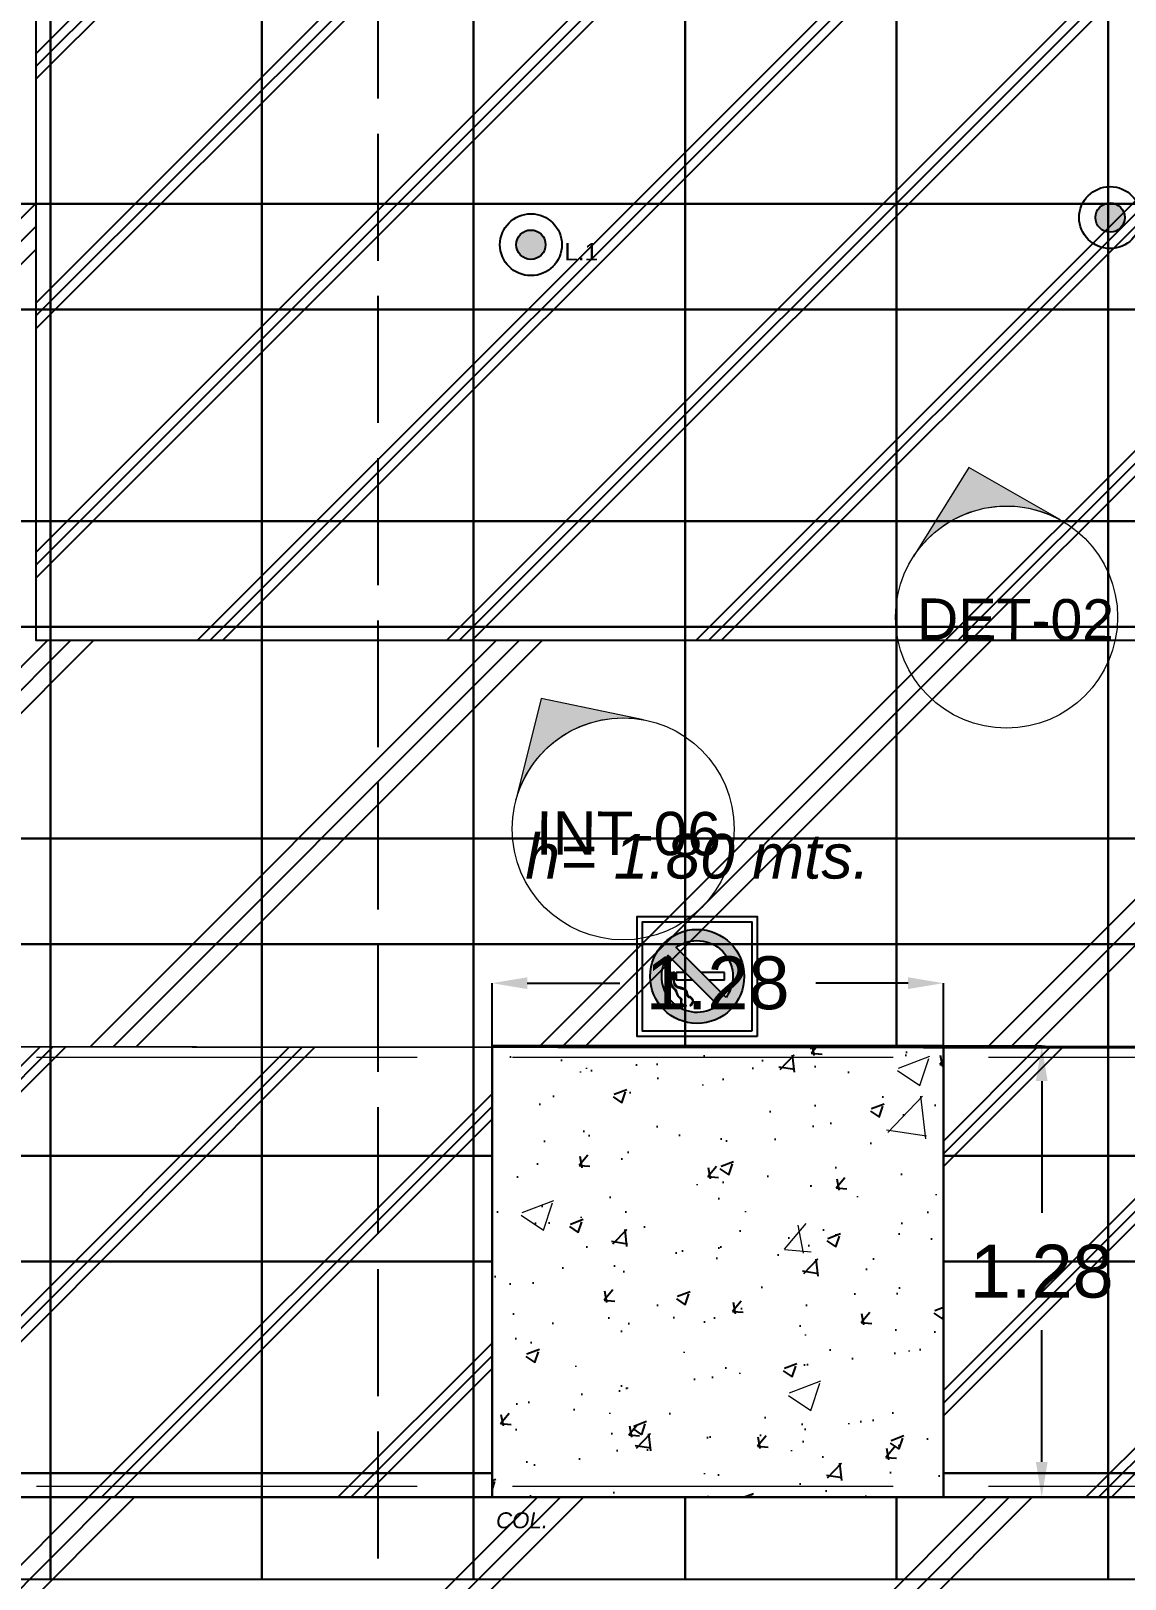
# Model space of a CAD drawing. Header units: millimetres. Extents: x 10930 to 21977, y 3767 to 7635.
# Drawn here: x 10973.392 to 10976.495, y 3801.139 to 3805.529 of the extents above; entities that cross this region are included whole.
import ezdxf

# ---------------------------------------------------------------- set-up
doc = ezdxf.new("R2010")
doc.units = ezdxf.units.MM
doc.linetypes.add('ACAD_ISO02W100', pattern=[15, 12, -3])
for name, color, linetype in [('CORTE', 224, 'Continuous'), ('IMAGENES', 191, 'Continuous'), ('MEDIDAS.', 75, 'Continuous'), ('MUROS ACABADO.', 201, 'Continuous'), ('PISO PATIO PUBLICO', 142, 'Continuous'), ('SEÑALIZACION', 31, 'Continuous')]:
    doc.layers.add(name, color=color, linetype=linetype)
for name, color, linetype, lineweight in [('COTAS', 161, 'ACAD_ISO02W100', 20), ('INFORMACION DE AREAS', 252, 'Continuous', 18), ('LAM-Imagenes EXT', 251, 'Continuous', 18), ('LUMINARIAS', 3, 'Continuous', 18), ('PLAFON', 151, 'Continuous', 25)]:
    doc.layers.add(name, color=color, linetype=linetype, lineweight=lineweight)
doc.styles.get("Standard").update_dxf_attribs({"font": 'arial.ttf'})
doc.dimstyles.get("Standard").update_dxf_attribs({"dimtxt": 0.15, "dimasz": 0.18, "dimexe": 0.18, "dimexo": 0.0625, "dimgap": 0.09, "dimtad": 0, "dimtih": 1, "dimtoh": 1, "dimzin": 0, "dimdsep": 46, "dimtxsty": 'Standard', "dimblk2": 'ARCHTICK', "dimcen": 0.09, "dimadec": 0, "dimazin": 0, "dimtfac": 1, "dimtofl": 0, "dimtmove": 0, "dimatfit": 3, "dimfxl": 1, "dimtolj": 1, "dimtzin": 0, "dimarcsym": 0})
pattern_1 = [(49.99999999999999, (0, 0), (0.364369337992008, -0.03187817107780617), [0.0381, -0.4191]), (355, (0, 0), (-0.07048684284993868, 0.3821136904780703), [0.03048, -0.33528116834]), (100.4514447, (0.030364014, -0.002656507), (0.2938824941807066, 0.3502355038243902), [0.0323800176, -0.3561804892]), (46.18420000000002, (0, 0.1016), (0.5421580817842598, -0.0840846558654543), [0.05714999999999999, -0.6286499999999999]), (96.63555760999996, (0.0451798, 0.09459300000000001), (0.474808268103006, 0.4948522491954431), [0.04857004628, -0.53427121632]), (351.1841511700001, (0, 0.1016), (0.4748082681299541, 0.4948522491710653), [0.04571993414, -0.50291946384]), (21, (0.0508, 0.0762), (0.303228782538265, -0.2045303963741752), [0.0381, -0.4191]), (326.0000000000001, (0.0508, 0.0762), (0.1236040566952941, 0.3683759322446385), [0.03048, -0.33528]), (71.45144499999999, (0.0760690652, 0.0591558002), (0.4268328385574323, 0.1638455377718105), [0.03238001760000001, -0.3561798752]), (37.50000000000001, (0, 0), (0.006177206501183633, 0.1691100777463062), [0, -0.331216, 0, -0.34036, 0, -0.33655]), (7.499999999999999, (0, 0), (0.1336393250206115, 0.200361149636239), [0, -0.194056, 0, -0.323596, 0, -0.12827]), (327.5, (-0.113284, 0), (0.2711811903337428, -0.01145748798534689), [0, -0.127, 0, -0.39624, 0, -0.52578]), (317.5, (-0.164084, 0), (0.2962583627720361, 0.05085298206666606), [0, -0.1651, 0, -0.263144, 0, -0.37338])]
pattern_2 = [(45, (0, 0), (-0.3535533905932737, 0.3535533905932738), []), (45, (0.03625, 0), (-0.3535533905932737, 0.3535533905932738), []), (45, (0.0725, 0), (-0.3535533905932737, 0.3535533905932738), [])]
pattern_3 = [(45, (0, 0), (-0.6363961030678927, 0.6363961030678927), []), (45, (0.06525, 0), (-0.6363961030678927, 0.6363961030678927), []), (45, (0.1305, 0), (-0.6363961030678927, 0.6363961030678927), [])]

# ---------------------------------------------------------------- blocks, each defined once
blk = doc.blocks.new('*D119')
at = {"layer": 'Defpoints', "color": 0, "transparency": 16777216}
for p in [(10975.97927730872, 3802.82875322732), (10974.69927730872, 3802.651022545259), (10975.97927730872, 3802.651022545259)]:
    blk.add_point(p, dxfattribs=at)
at = {"layer": 'MEDIDAS.', "color": 0, "lineweight": -2, "transparency": 16777216}
for p, q in [((10974.69927730872, 3802.651022545259), (10974.69927730872, 3802.82875322732)), ((10974.79927730872, 3802.82875322732), (10975.06136803178, 3802.82875322732)), ((10975.87927730872, 3802.82875322732), (10975.61718658567, 3802.82875322732)), ((10975.97927730872, 3802.651022545259), (10975.97927730872, 3802.82875322732))]:
    blk.add_line(p, q, dxfattribs=at)
at = {"layer": 'MEDIDAS.', "color": 0, "transparency": 16777216}
for points in [[(10974.79927730872, 3802.845419893987), (10974.79927730872, 3802.812086560653), (10974.69927730872, 3802.82875322732)], [(10975.87927730872, 3802.845419893987), (10975.87927730872, 3802.812086560653), (10975.97927730872, 3802.82875322732)]]:
    blk.add_solid(points, dxfattribs=at)
at = {"layer": 'MEDIDAS.', "color": 0, "transparency": 16777216, "insert": (10975.33927730873, 3802.82875322732), "char_height": 0.15, "attachment_point": 5}
blk.add_mtext('\\A1;1.28', dxfattribs=at)
blk = doc.blocks.new('_ArchTick')
at = {"color": 0, "linetype": 'ByBlock', "const_width": 0.15}
blk.add_lwpolyline([(-0.5, -0.5), (0.5, 0.5)], dxfattribs=at)
blk = doc.blocks.new('*D120')
at = {"layer": 'Defpoints', "color": 0, "transparency": 16777216}
for p in [(10975.97927730872, 3802.651022545259), (10975.97927730872, 3801.371022545259), (10976.25835709063, 3801.371022545259)]:
    blk.add_point(p, dxfattribs=at)
at = {"layer": 'MEDIDAS.', "color": 0, "lineweight": -2, "transparency": 16777216}
for p, q in [((10975.97927730872, 3802.651022545259), (10976.25835709063, 3802.651022545259)), ((10976.25835709063, 3802.551022545259), (10976.25835709063, 3802.177608493417)), ((10976.25835709063, 3801.471022545259), (10976.25835709063, 3801.8444365971)), ((10975.97927730872, 3801.371022545259), (10976.25835709063, 3801.371022545259))]:
    blk.add_line(p, q, dxfattribs=at)
at = {"layer": 'MEDIDAS.', "color": 0, "transparency": 16777216}
for points in [[(10976.24169042397, 3802.551022545259), (10976.2750237573, 3802.551022545259), (10976.25835709063, 3802.651022545259)], [(10976.24169042397, 3801.471022545259), (10976.2750237573, 3801.471022545259), (10976.25835709063, 3801.371022545259)]]:
    blk.add_solid(points, dxfattribs=at)
at = {"layer": 'MEDIDAS.', "color": 0, "transparency": 16777216, "insert": (10976.25835709063, 3802.01102254526), "char_height": 0.15, "attachment_point": 5}
blk.add_mtext('\\A1;1.28', dxfattribs=at)
blk = doc.blocks.new('ll-1')
at = {"layer": 'LUMINARIAS', "lineweight": -3}
h = blk.add_hatch(color=256, dxfattribs=at)
h.dxf.hatch_style = 1
edge = h.paths.add_edge_path()
edge.add_arc((10972.74965545014, 3796.442394256191), 0.05919537952777127, 0, 360)
for radius in [0.1247892964683106, 0.05919537952777127]:
    blk.add_circle((10972.74965545014, 3796.442394256192), radius, dxfattribs=at)
at = {"layer": 'LUMINARIAS', "color": 10}
blk.add_text('L.1', height=0.06990148135530155, dxfattribs=at).set_placement((10972.88472330758, 3796.378761949044))
blk = doc.blocks.new('15')
at = {"layer": 'SEÑALIZACION', "lineweight": 0}
h = blk.add_hatch(color=20, dxfattribs=at)
h.paths.add_polyline_path([(10998.13833021206, 3819.877141489539, 1), (10998.40499687873, 3819.877141489539, 1)])
h.paths.add_polyline_path([(10998.35373191609, 3819.817700535843), (10998.2122225917, 3819.959209860232, -0.8528028654224381)], flags=16)
h.paths.add_polyline_path([(10998.29057357656, 3819.960232843274), (10998.2915138009, 3819.95845378789, 0.7200711663505583), (10998.29526990054, 3819.935689671082, -0.3707155538108809), (10998.30045530774, 3819.929553901939, 0.4125498513136542), (10998.31843406516, 3819.91094968194, -0.3960810701480564), (10998.33843150875, 3819.891397762236), (10998.3364172714, 3819.891397762236, 0.3793946687372303), (10998.31937562341, 3819.908892099457, -0.01267005514601982), (10998.3162841112, 3819.90919793927, -0.380752870378958), (10998.29844315063, 3819.929570742718, 0.37071555380271), (10998.29495104644, 3819.93370286663, -0.720071166351757)], flags=0)
h.paths.add_polyline_path([(10998.30286579788, 3819.960897714949, -0.5782141303084067), (10998.31763302761, 3819.945849289028, 0.3471221642610137), (10998.32057624634, 3819.938803447947, -0.2288410418148044), (10998.3297699375, 3819.925760005823, 0.1802504960228341), (10998.33686469222, 3819.913389166479, -0.2143351262783657), (10998.34768285491, 3819.891397762236), (10998.3456200144, 3819.891397762236, 0.2132016131063335), (10998.33558786591, 3819.911769901889, -0.1808591848323313), (10998.3277361195, 3819.925423353418, 0.2288410418135143), (10998.31957547852, 3819.937001167649, -0.3471221642735578), (10998.31564761638, 3819.946404169899, 0.5782141303013175), (10998.30338313393, 3819.958902191475)], flags=0)
h.paths.add_polyline_path([(10998.33110449909, 3819.795073118845, -0.8528028654224422), (10998.1895951747, 3819.936582443234)], flags=16)
h.paths.add_polyline_path([(10998.33577926869, 3819.887941489539), (10998.34057926869, 3819.887941489539), (10998.34057926869, 3819.866341489539), (10998.33577926869, 3819.866341489539)], flags=0)
h.paths.add_polyline_path([(10998.34537926869, 3819.887941489539), (10998.35017926869, 3819.887941489539), (10998.35017926869, 3819.866341489539), (10998.34537926869, 3819.866341489539)], flags=0)
at = {"layer": 'SEÑALIZACION', "color": 20}
for p, q in [((10998.1938908244, 3819.887941489539), (10998.2382361284, 3819.887941489539)), ((10998.1938908244, 3819.887941489539), (10998.1938908244, 3819.866341489539)), ((10998.1938908244, 3819.866341489539), (10998.2598361284, 3819.866341489539)), ((10998.2834909624, 3819.887941489539), (10998.33097926869, 3819.887941489539)), ((10998.3050909624, 3819.866341489539), (10998.33097926869, 3819.866341489539)), ((10998.33097926869, 3819.866341489539), (10998.33097926869, 3819.887941489539))]:
    blk.add_line(p, q, dxfattribs=at)
for points in [[(10998.1016635454, 3820.047141489538), (10998.4416635454, 3820.047141489538), (10998.4416635454, 3819.707141489539), (10998.1016635454, 3819.707141489539)], [(10998.1166635454, 3820.032141489538), (10998.4266635454, 3820.032141489538), (10998.4266635454, 3819.722141489538), (10998.1166635454, 3819.722141489538)], [(10998.34057926869, 3819.887941489539), (10998.33577926869, 3819.887941489539), (10998.33577926869, 3819.866341489539), (10998.34057926869, 3819.866341489539)], [(10998.35017926869, 3819.887941489539), (10998.34537926869, 3819.887941489539), (10998.34537926869, 3819.866341489539), (10998.35017926869, 3819.866341489539)]]:
    blk.add_lwpolyline(points, close=True, dxfattribs=at)
for points in [[(10998.2122225917, 3819.959209860232), (10998.35373191609, 3819.817700535843, 0.8528028654224393)], [(10998.1895951747, 3819.936582443234), (10998.33110449909, 3819.795073118845, -0.8528028654224425)], [(10998.3364172714, 3819.891397762236), (10998.33843150875, 3819.891397762236, 0.3807220582364155), (10998.31952292596, 3819.910898928255, -0.01267005517111545), (10998.31653288219, 3819.911194729909, -0.380752870323492), (10998.30045530774, 3819.929553901939, 0.3707155538017031), (10998.29526990054, 3819.935689671082, -0.7200711663507976), (10998.2915138009, 3819.95845378789), (10998.29057357656, 3819.960232843274, 0.7200711663507463), (10998.29495104644, 3819.93370286663, -0.370715553801803), (10998.29844315063, 3819.929570742718, 0.380752870323441), (10998.31628411119, 3819.90919793927, 0.01267005517114193), (10998.31937562341, 3819.908892099457, -0.3793946687036724)], [(10998.34768285491, 3819.891397762236, 0.2138964156935624), (10998.33690331502, 3819.913357147496, -0.1808846780672352), (10998.3297699375, 3819.925760005823, 0.2288410418110693), (10998.32057624634, 3819.938803447947, -0.3471221642619251), (10998.31763302761, 3819.945849289028, 0.5782141303085526), (10998.30286579788, 3819.960897714949), (10998.30338313393, 3819.958902191475, -0.5782141303085707), (10998.31564761638, 3819.946404169899, 0.3471221642619031), (10998.31957547852, 3819.937001167649, -0.2288410418110744), (10998.3277361195, 3819.925423353418, 0.1808591848356026), (10998.33558786591, 3819.911769901889, -0.213201613106227), (10998.3456200144, 3819.891397762236)]]:
    blk.add_lwpolyline(points, format="xyb", close=True, dxfattribs=at)
blk.add_circle((10998.2716635454, 3819.877141489539), 0.1333333333333333, dxfattribs=at)
blk = doc.blocks.new('piso 60x60 en patio publico')
at = {"layer": 'PISO PATIO PUBLICO', "color": 254}
for points in [[(10972.84669844339, 3805.039019220637), (10973.44669844339, 3805.039019220637), (10973.44669844339, 3805.639019220637), (10972.84669844339, 3805.639019220637)], [(10973.44669844339, 3805.039019220638), (10974.04669844339, 3805.039019220638), (10974.04669844339, 3805.639019220638), (10973.44669844339, 3805.639019220638)], [(10974.04669844339, 3805.039019220638), (10974.64669844339, 3805.039019220638), (10974.64669844339, 3805.639019220638), (10974.04669844339, 3805.639019220638)], [(10974.64669844339, 3805.039019220638), (10975.24669844339, 3805.039019220638), (10975.24669844339, 3805.639019220638), (10974.64669844339, 3805.639019220638)], [(10975.24669844339, 3805.039019220637), (10975.84669844339, 3805.039019220637), (10975.84669844339, 3805.639019220637), (10975.24669844339, 3805.639019220637)], [(10975.84669844339, 3805.039019220638), (10976.44669844339, 3805.039019220638), (10976.44669844339, 3805.639019220638), (10975.84669844339, 3805.639019220638)], [(10976.44669844339, 3805.039019220638), (10977.04669844339, 3805.039019220638), (10977.04669844339, 3805.639019220638), (10976.44669844339, 3805.639019220638)], [(10972.84669844339, 3804.739019220637), (10973.44669844339, 3804.739019220637), (10973.44669844339, 3805.039019220637), (10972.84669844339, 3805.039019220637)], [(10973.44669844339, 3804.739019220636), (10974.04669844339, 3804.739019220636), (10974.04669844339, 3805.039019220636), (10973.44669844339, 3805.039019220636)], [(10974.04669844339, 3804.739019220636), (10974.64669844339, 3804.739019220636), (10974.64669844339, 3805.039019220636), (10974.04669844339, 3805.039019220636)], [(10974.64669844339, 3804.739019220637), (10975.24669844339, 3804.739019220637), (10975.24669844339, 3805.039019220637), (10974.64669844339, 3805.039019220637)], [(10975.24669844339, 3804.739019220638), (10975.84669844339, 3804.739019220638), (10975.84669844339, 3805.039019220638), (10975.24669844339, 3805.039019220638)], [(10975.84669844339, 3804.739019220637), (10976.44669844339, 3804.739019220637), (10976.44669844339, 3805.039019220637), (10975.84669844339, 3805.039019220637)], [(10976.44669844339, 3804.739019220637), (10977.04669844339, 3804.739019220637), (10977.04669844339, 3805.039019220637), (10976.44669844339, 3805.039019220637)], [(10972.84669844339, 3804.139019220636), (10973.44669844339, 3804.139019220636), (10973.44669844339, 3804.739019220636), (10972.84669844339, 3804.739019220636)], [(10973.44669844339, 3804.139019220637), (10974.04669844339, 3804.139019220637), (10974.04669844339, 3804.739019220637), (10973.44669844339, 3804.739019220637)], [(10974.04669844339, 3804.139019220637), (10974.64669844339, 3804.139019220637), (10974.64669844339, 3804.739019220637), (10974.04669844339, 3804.739019220637)], [(10974.64669844339, 3804.139019220637), (10975.24669844339, 3804.139019220637), (10975.24669844339, 3804.739019220637), (10974.64669844339, 3804.739019220637)], [(10975.24669844339, 3804.139019220636), (10975.84669844339, 3804.139019220636), (10975.84669844339, 3804.739019220636), (10975.24669844339, 3804.739019220636)], [(10975.84669844339, 3804.139019220637), (10976.44669844339, 3804.139019220637), (10976.44669844339, 3804.739019220637), (10975.84669844339, 3804.739019220637)], [(10976.44669844339, 3804.139019220637), (10977.04669844339, 3804.139019220637), (10977.04669844339, 3804.739019220637), (10976.44669844339, 3804.739019220637)], [(10972.84669844339, 3803.839019220638), (10973.44669844339, 3803.839019220638), (10973.44669844339, 3804.139019220637), (10972.84669844339, 3804.139019220637)], [(10973.44669844339, 3803.839019220637), (10974.04669844339, 3803.839019220637), (10974.04669844339, 3804.139019220636), (10973.44669844339, 3804.139019220636)], [(10974.04669844339, 3803.839019220637), (10974.64669844339, 3803.839019220637), (10974.64669844339, 3804.139019220636), (10974.04669844339, 3804.139019220636)], [(10974.64669844339, 3803.839019220638), (10975.24669844339, 3803.839019220638), (10975.24669844339, 3804.139019220637), (10974.64669844339, 3804.139019220637)], [(10975.24669844339, 3803.839019220638), (10975.84669844339, 3803.839019220638), (10975.84669844339, 3804.139019220638), (10975.24669844339, 3804.139019220638)], [(10975.84669844339, 3803.839019220638), (10976.44669844339, 3803.839019220638), (10976.44669844339, 3804.139019220637), (10975.84669844339, 3804.139019220637)], [(10976.44669844339, 3803.839019220638), (10977.04669844339, 3803.839019220638), (10977.04669844339, 3804.139019220637), (10976.44669844339, 3804.139019220637)], [(10972.84669844339, 3803.239019220637), (10973.44669844339, 3803.239019220637), (10973.44669844339, 3803.839019220637), (10972.84669844339, 3803.839019220637)], [(10973.44669844339, 3803.239019220638), (10974.04669844339, 3803.239019220638), (10974.04669844339, 3803.839019220638), (10973.44669844339, 3803.839019220638)], [(10974.04669844339, 3803.239019220638), (10974.64669844339, 3803.239019220638), (10974.64669844339, 3803.839019220638), (10974.04669844339, 3803.839019220638)], [(10974.64669844339, 3803.239019220638), (10975.24669844339, 3803.239019220638), (10975.24669844339, 3803.839019220638), (10974.64669844339, 3803.839019220638)], [(10975.24669844339, 3803.239019220637), (10975.84669844339, 3803.239019220637), (10975.84669844339, 3803.839019220637), (10975.24669844339, 3803.839019220637)], [(10975.84669844339, 3803.239019220638), (10976.44669844339, 3803.239019220638), (10976.44669844339, 3803.839019220638), (10975.84669844339, 3803.839019220638)], [(10976.44669844339, 3803.239019220638), (10977.04669844339, 3803.239019220638), (10977.04669844339, 3803.839019220638), (10976.44669844339, 3803.839019220638)], [(10972.84669844339, 3802.939019220637), (10973.44669844339, 3802.939019220637), (10973.44669844339, 3803.239019220637), (10972.84669844339, 3803.239019220637)], [(10973.44669844339, 3802.939019220636), (10974.04669844339, 3802.939019220636), (10974.04669844339, 3803.239019220636), (10973.44669844339, 3803.239019220636)], [(10974.04669844339, 3802.939019220636), (10974.64669844339, 3802.939019220636), (10974.64669844339, 3803.239019220636), (10974.04669844339, 3803.239019220636)], [(10974.64669844339, 3802.939019220637), (10975.24669844339, 3802.939019220637), (10975.24669844339, 3803.239019220637), (10974.64669844339, 3803.239019220637)], [(10975.24669844339, 3802.939019220638), (10975.84669844339, 3802.939019220638), (10975.84669844339, 3803.239019220638), (10975.24669844339, 3803.239019220638)], [(10975.84669844339, 3802.939019220637), (10976.44669844339, 3802.939019220637), (10976.44669844339, 3803.239019220637), (10975.84669844339, 3803.239019220637)], [(10976.44669844339, 3802.939019220637), (10977.04669844339, 3802.939019220637), (10977.04669844339, 3803.239019220637), (10976.44669844339, 3803.239019220637)], [(10972.84669844339, 3802.339019220636), (10973.44669844339, 3802.339019220636), (10973.44669844339, 3802.939019220636), (10972.84669844339, 3802.939019220636)], [(10973.44669844339, 3802.339019220637), (10974.04669844339, 3802.339019220637), (10974.04669844339, 3802.939019220637), (10973.44669844339, 3802.939019220637)], [(10974.04669844339, 3802.339019220637), (10974.64669844339, 3802.339019220637), (10974.64669844339, 3802.939019220637), (10974.04669844339, 3802.939019220637)], [(10976.44669844339, 3802.339019220637), (10977.04669844339, 3802.339019220637), (10977.04669844339, 3802.939019220637), (10976.44669844339, 3802.939019220637)], [(10972.84669844339, 3802.039019220637), (10973.44669844339, 3802.039019220637), (10973.44669844339, 3802.339019220637), (10972.84669844339, 3802.339019220637)], [(10973.44669844339, 3802.039019220636), (10974.04669844339, 3802.039019220636), (10974.04669844339, 3802.339019220636), (10973.44669844339, 3802.339019220636)], [(10974.04669844339, 3802.039019220636), (10974.64669844339, 3802.039019220636), (10974.64669844339, 3802.339019220636), (10974.04669844339, 3802.339019220636)], [(10976.44669844339, 3802.039019220637), (10977.04669844339, 3802.039019220637), (10977.04669844339, 3802.339019220637), (10976.44669844339, 3802.339019220637)], [(10972.84669844339, 3801.439019220637), (10973.44669844339, 3801.439019220637), (10973.44669844339, 3802.039019220636), (10972.84669844339, 3802.039019220636)], [(10973.44669844339, 3801.439019220637), (10974.04669844339, 3801.439019220637), (10974.04669844339, 3802.039019220637), (10973.44669844339, 3802.039019220637)], [(10974.04669844339, 3801.439019220637), (10974.64669844339, 3801.439019220637), (10974.64669844339, 3802.039019220637), (10974.04669844339, 3802.039019220637)], [(10976.44669844339, 3801.439019220637), (10977.04669844339, 3801.439019220637), (10977.04669844339, 3802.039019220637), (10976.44669844339, 3802.039019220637)], [(10972.84669844339, 3801.139019220637), (10973.44669844339, 3801.139019220637), (10973.44669844339, 3801.439019220637), (10972.84669844339, 3801.439019220637)], [(10973.44669844339, 3801.139019220636), (10974.04669844339, 3801.139019220636), (10974.04669844339, 3801.439019220636), (10973.44669844339, 3801.439019220636)], [(10974.04669844339, 3801.139019220636), (10974.64669844339, 3801.139019220636), (10974.64669844339, 3801.439019220636), (10974.04669844339, 3801.439019220636)], [(10976.44669844339, 3801.139019220637), (10977.04669844339, 3801.139019220637), (10977.04669844339, 3801.439019220637), (10976.44669844339, 3801.439019220637)]]:
    blk.add_lwpolyline(points, close=True, dxfattribs=at)
for points in [[(10975.24669844339, 3802.651022545259), (10975.24669844339, 3802.939019220637), (10974.64669844339, 3802.939019220637), (10974.64669844339, 3802.339019220637), (10974.69927730872, 3802.339019220637)], [(10975.84669844339, 3802.651022545259), (10975.84669844339, 3802.939019220636), (10975.24669844339, 3802.939019220636), (10975.24669844339, 3802.651022545259)], [(10975.97927730872, 3802.339019220637), (10976.44669844339, 3802.339019220637), (10976.44669844339, 3802.939019220637), (10975.84669844339, 3802.939019220637), (10975.84669844339, 3802.651022545259)], [(10974.69927730872, 3802.651022545259), (10975.97927730872, 3802.651022545259), (10975.97927730872, 3801.371022545259), (10974.69927730872, 3801.371022545259), (10974.69927730872, 3802.651022545259)], [(10974.69927730872, 3802.339019220637), (10974.64669844339, 3802.339019220637), (10974.64669844339, 3802.039019220637), (10974.69927730872, 3802.039019220637)], [(10975.97927730872, 3802.039019220637), (10976.44669844339, 3802.039019220637), (10976.44669844339, 3802.339019220637), (10975.97927730872, 3802.339019220637)], [(10974.69927730872, 3802.039019220637), (10974.64669844339, 3802.039019220637), (10974.64669844339, 3801.439019220637), (10974.69927730872, 3801.439019220637)], [(10975.97927730872, 3801.439019220637), (10976.44669844339, 3801.439019220637), (10976.44669844339, 3802.039019220637), (10975.97927730872, 3802.039019220637)], [(10974.69927730872, 3801.439019220637), (10974.64669844339, 3801.439019220637), (10974.64669844339, 3801.139019220637), (10975.24669844339, 3801.139019220637), (10975.24669844339, 3801.371022545259)], [(10975.84669844339, 3801.371022545259), (10975.84669844339, 3801.139019220637), (10976.44669844339, 3801.139019220637), (10976.44669844339, 3801.439019220637), (10975.97927730872, 3801.439019220637)], [(10975.24669844339, 3801.371022545259), (10975.24669844339, 3801.139019220638), (10975.84669844339, 3801.139019220638), (10975.84669844339, 3801.371022545259)]]:
    blk.add_lwpolyline(points, dxfattribs=at)
blk = doc.blocks.new('imagen when')
at = {"layer": 'LAM-Imagenes EXT'}
h = blk.add_hatch(color=151, dxfattribs=at)
h.dxf.hatch_style = 1
edge = h.paths.add_edge_path()
edge.add_line((10952.15346621833, 3801.671163682584), (10951.85695820798, 3801.690078690679))
edge.add_line((10951.85695820798, 3801.690078690679), (10951.82679211635, 3801.39450334555))
edge.add_arc((10952.13939332548, 3801.356585862014), 0.3148924443483298, 87.43853486839163, 173.0839991758962, ccw=False)
at = {"layer": 'LAM-Imagenes EXT', "color": 151}
blk.add_lwpolyline([(10952.15346621833, 3801.671163682584), (10951.85695820798, 3801.690078690679), (10951.82679211635, 3801.39450334555, -0.3921245748608314), (10952.15346621833, 3801.671163682584, 42.03721698194761)], format="xyb", dxfattribs=at)
blk.add_circle((10952.13939332548, 3801.356585862014), 0.314892444348787, dxfattribs=at)

msp = doc.modelspace()

# ---------------------------------------------------------------- hatches: boundary and pattern name
at = {"layer": 'INFORMACION DE AREAS'}
h = msp.add_hatch(dxfattribs=at)
h.set_pattern_fill('AR-CONC', color=229, scale=0.002)
h.set_pattern_definition(pattern_1)
h.paths.add_polyline_path([(10974.69927730872, 3801.371022545259), (10975.97927730872, 3801.371022545259), (10975.97927730872, 3802.651022545259), (10974.69927730872, 3802.651022545259)])
h = msp.add_hatch(dxfattribs=at)
h.set_pattern_fill('AR-CONC', color=250, scale=0.005)
h.set_pattern_definition([(49.99999999999999, (0, 0), (0.91092334498002, -0.07969542769451543), [0.09525, -1.04775]), (355, (0, 0), (-0.1762171071248467, 0.9552842261951757), [0.0762, -0.83820292085]), (100.4514447, (0.075910035, -0.0066412675), (0.7347062354517664, 0.8755887595609755), [0.080950044, -0.8904512229999999]), (46.18420000000002, (0, 0.254), (1.35539520446065, -0.2102116396636357), [0.142875, -1.571625]), (96.63555760999996, (0.1129495, 0.2364825), (1.187020670257515, 1.237130622988608), [0.1214251157, -1.3356780408]), (351.1841511700001, (0, 0.254), (1.187020670324885, 1.237130622927663), [0.11429983535, -1.2572986596]), (21, (0.127, 0.1905), (0.7580719563456624, -0.5113259909354381), [0.09525, -1.04775]), (326.0000000000001, (0.127, 0.1905), (0.3090101417382354, 0.9209398306115963), [0.0762, -0.8382]), (71.45144499999999, (0.190172663, 0.1478895005), (1.067082096393581, 0.4096138444295262), [0.08095004400000001, -0.8904496879999999]), (37.50000000000001, (0, 0), (0.01544301625295908, 0.4227751943657655), [0, -0.82804, 0, -0.8509000000000001, 0, -0.8413750000000001]), (7.499999999999999, (0, 0), (0.3340983125515287, 0.5009028740905975), [0, -0.48514, 0, -0.80899, 0, -0.320675]), (327.5, (-0.28321, 0), (0.677952975834357, -0.02864371996336722), [0, -0.3175, 0, -0.9906, 0, -1.31445]), (317.5, (-0.41021, 0), (0.7406459069300902, 0.1271324551666652), [0, -0.41275, 0, -0.65786, 0, -0.93345])])
h.paths.add_polyline_path([(10974.69927730872, 3801.371022545259), (10975.97927730872, 3801.371022545259), (10975.97927730872, 3802.651022545259), (10974.69927730872, 3802.651022545259)])
at = {"layer": 'MUROS ACABADO.'}
h = msp.add_hatch(color=253, dxfattribs=at)
h.dxf.hatch_style = 1
h.paths.add_polyline_path([(10970.97669844339, 3815.581022545257), (10973.30669844339, 3815.581022545258)], flags=0)
edge = h.paths.add_edge_path(flags=17)
edge.add_line((10970.97669844339, 3815.581022545257), (10973.30669844339, 3815.581022545258))
edge.add_line((10970.97669844339, 3815.581022545258), (10970.97669844339, 3813.005057409418))
edge.add_line((10970.97669844339, 3813.005057409418), (10973.30669844339, 3813.005057409418))
edge.add_line((10973.30669844339, 3813.005057409418), (10973.30669844339, 3814.305057409417))
edge.add_line((10973.30669844339, 3814.305057409417), (10973.38669844339, 3814.305057409418))
edge.add_line((10973.38669844339, 3814.305057409418), (10973.38669844339, 3814.275057409418))
edge.add_line((10973.38669844339, 3814.275057409418), (10973.40669844339, 3814.275057409418))
edge.add_line((10973.40669844339, 3814.275057409418), (10973.40669844339, 3812.905057409418))
edge.add_line((10973.40669844339, 3812.905057409418), (10970.97669844339, 3812.905057409417))
edge.add_line((10970.97669844339, 3812.905057409417), (10970.97669844339, 3812.851022545258))
edge.add_line((10970.97669844339, 3812.851022545258), (10970.97669844339, 3812.751022545258))
edge.add_line((10970.97669844339, 3812.751022545258), (10970.73669844339, 3812.751022545258))
edge.add_line((10970.73669844339, 3812.751022545258), (10970.73669844339, 3802.651022545258))
edge.add_line((10970.73669844339, 3802.651022545258), (10971.24669844339, 3802.651022545258))
edge.add_line((10971.24669844339, 3802.651022545258), (10971.24669844339, 3802.551022545259))
edge.add_line((10971.24669844339, 3802.551022545259), (10970.63669844339, 3802.551022545259))
edge.add_line((10970.63669844339, 3802.551022545259), (10970.63669844339, 3812.851022545258))
edge.add_line((10970.63669844339, 3812.851022545258), (10970.87669844339, 3812.851022545258))
edge.add_line((10970.87669844339, 3812.851022545258), (10970.87669844339, 3815.581022545257))
edge.add_line((10970.87669844339, 3815.581022545257), (10968.50669844339, 3815.581022545258))
edge.add_line((10968.50669844339, 3815.581022545258), (10968.50669844339, 3814.981022545257))
edge.add_line((10968.50669844339, 3814.981022545257), (10967.33669844339, 3814.981022545259))
edge.add_line((10967.33669844339, 3814.981022545259), (10967.33669844339, 3818.621022545258))
edge.add_line((10967.33669844339, 3818.621022545258), (10967.73669844339, 3818.621022545258))
edge.add_line((10967.73669844339, 3818.621022545258), (10967.73669844339, 3818.521022545257))
edge.add_line((10967.73669844339, 3818.521022545257), (10967.43669844339, 3818.521022545258))
edge.add_line((10967.43669844339, 3818.521022545258), (10967.43669844339, 3815.681022545258))
edge.add_line((10967.43669844339, 3815.681022545258), (10967.45669844339, 3815.681022545258))
edge.add_line((10967.45669844339, 3815.681022545258), (10967.45669844339, 3815.081022545258))
edge.add_line((10967.45669844339, 3815.081022545258), (10968.40669844339, 3815.081022545258))
edge.add_line((10968.40669844339, 3815.081022545258), (10968.40669844339, 3815.681022545258))
edge.add_line((10968.40669844339, 3815.681022545258), (10973.40669844339, 3815.681022545258))
edge.add_line((10973.40669844339, 3815.681022545258), (10973.40669844338, 3816.281022545258))
edge.add_line((10973.40669844338, 3816.281022545258), (10974.60669844339, 3816.281022545258))
edge.add_line((10974.60669844339, 3816.281022545258), (10974.60669844339, 3815.681022545259))
edge.add_line((10974.60669844339, 3815.681022545259), (10977.12669844339, 3815.681022545257))
edge.add_line((10977.12669844339, 3815.681022545257), (10977.12669844339, 3815.096022545259))
edge.add_line((10977.12669844339, 3815.096022545259), (10977.04169844339, 3815.096022545259))
edge.add_line((10977.04169844339, 3815.096022545259), (10977.04169844339, 3815.131022545258))
edge.add_line((10977.04169844339, 3815.131022545258), (10977.02669844339, 3815.131022545258))
edge.add_line((10977.02669844339, 3815.131022545258), (10977.02669844339, 3815.581022545258))
edge.add_line((10977.02669844339, 3815.581022545258), (10974.50669844339, 3815.581022545258))
edge.add_line((10974.50669844339, 3815.581022545258), (10974.50669844339, 3816.181022545258))
edge.add_line((10974.50669844339, 3816.181022545258), (10973.50669844339, 3816.181022545258))
edge.add_line((10973.50669844339, 3816.181022545258), (10973.50669844339, 3815.031022545258))
edge.add_line((10973.50669844339, 3815.031022545258), (10973.40669844339, 3815.031022545258))
edge.add_line((10973.40669844339, 3815.031022545258), (10973.38669844339, 3815.031022545258))
edge.add_line((10973.38669844339, 3815.031022545258), (10973.38669844339, 3815.001022545258))
edge.add_line((10973.38669844339, 3815.001022545258), (10973.30669844339, 3815.001022545257))
edge.add_line((10973.30669844339, 3815.001022545257), (10973.30669844339, 3815.031022545258))
edge.add_line((10973.30669844339, 3815.031022545258), (10973.30669844339, 3815.581022545258))
edge = h.paths.add_edge_path()
edge.add_line((10971.24669844339, 3802.551022545259), (10971.34669844339, 3802.551022545259))
edge.add_line((10971.24669844339, 3801.471022545259), (10971.24669844339, 3802.551022545259))
edge.add_line((10971.24669844339, 3801.471022545259), (10970.64669844339, 3801.471022545259))
edge.add_line((10970.64669844339, 3801.471022545259), (10970.64669844339, 3798.491022545258))
edge.add_line((10970.64669844339, 3798.491022545258), (10971.38099373292, 3798.491022545258))
edge.add_line((10971.38099373292, 3798.491022545258), (10971.06288708056, 3796.039019220637))
edge.add_line((10971.06288708056, 3796.039019220637), (10973.37669844339, 3796.039019220637))
edge.add_line((10973.37669844339, 3796.039019220637), (10973.37669844339, 3796.939019220637))
edge.add_line((10973.37669844339, 3796.939019220637), (10973.27669844339, 3796.939019220637))
edge.add_line((10973.27669844339, 3796.939019220637), (10973.27669844339, 3796.139019220637))
edge.add_line((10973.27669844339, 3796.139019220637), (10971.17669844339, 3796.139019220637))
edge.add_line((10971.17669844339, 3796.139019220637), (10971.49396706983, 3798.631022545259))
edge.add_line((10971.49396706983, 3798.631022545259), (10971.39396706983, 3798.631022545259))
edge.add_line((10971.39396706983, 3798.631022545259), (10971.39396706983, 3798.591022545259))
edge.add_line((10971.39396706983, 3798.591022545259), (10970.74669844339, 3798.591022545259))
edge.add_line((10970.74669844339, 3798.591022545259), (10970.74669844339, 3801.371022545259))
edge.add_line((10970.74669844339, 3801.371022545259), (10971.34669844339, 3801.371022545259))
edge.add_line((10971.34669844339, 3801.371022545259), (10971.34669844339, 3802.551022545259))
edge = h.paths.add_edge_path(flags=17)
edge.add_line((10973.30669844339, 3815.581022545258), (10970.97669844339, 3815.581022545258))
edge.add_line((10973.30669844339, 3815.031022545258), (10973.30669844339, 3815.581022545258))
edge.add_line((10973.30669844339, 3815.001022545257), (10973.30669844339, 3815.031022545258))
edge.add_line((10973.38669844339, 3815.001022545258), (10973.30669844339, 3815.001022545257))
edge.add_line((10973.38669844339, 3815.031022545258), (10973.38669844339, 3815.001022545258))
edge.add_line((10973.40669844339, 3815.031022545258), (10973.38669844339, 3815.031022545258))
edge.add_line((10973.50669844339, 3815.031022545258), (10973.40669844339, 3815.031022545258))
edge.add_line((10973.50669844339, 3816.181022545258), (10973.50669844339, 3815.031022545258))
edge.add_line((10974.50669844339, 3816.181022545258), (10973.50669844339, 3816.181022545258))
edge.add_line((10974.50669844339, 3815.581022545258), (10974.50669844339, 3816.181022545258))
edge.add_line((10977.02669844339, 3815.581022545258), (10974.50669844339, 3815.581022545258))
edge.add_line((10977.02669844339, 3815.131022545258), (10977.02669844339, 3815.581022545258))
edge.add_line((10977.04169844339, 3815.131022545258), (10977.02669844339, 3815.131022545258))
edge.add_line((10977.04169844339, 3815.096022545259), (10977.04169844339, 3815.131022545258))
edge.add_line((10977.12669844339, 3815.096022545259), (10977.04169844339, 3815.096022545259))
edge.add_line((10977.12669844339, 3815.681022545257), (10977.12669844339, 3815.096022545259))
edge.add_line((10974.60669844339, 3815.681022545259), (10977.12669844339, 3815.681022545257))
edge.add_line((10974.60669844339, 3816.281022545258), (10974.60669844339, 3815.681022545259))
edge.add_line((10973.40669844338, 3816.281022545258), (10974.60669844339, 3816.281022545258))
edge.add_line((10973.40669844339, 3815.681022545258), (10973.40669844338, 3816.281022545258))
edge.add_line((10968.40669844339, 3815.681022545258), (10973.40669844339, 3815.681022545258))
edge.add_line((10968.40669844339, 3815.081022545258), (10968.40669844339, 3815.681022545258))
edge.add_line((10967.45669844339, 3815.081022545258), (10968.40669844339, 3815.081022545258))
edge.add_line((10967.45669844339, 3815.681022545258), (10967.45669844339, 3815.081022545258))
edge.add_line((10967.43669844339, 3815.681022545258), (10967.45669844339, 3815.681022545258))
edge.add_line((10967.43669844339, 3818.521022545258), (10967.43669844339, 3815.681022545258))
edge.add_line((10967.73669844339, 3818.521022545257), (10967.43669844339, 3818.521022545258))
edge.add_line((10967.73669844339, 3818.621022545258), (10967.73669844339, 3818.521022545257))
edge.add_line((10967.33669844339, 3818.621022545258), (10967.73669844339, 3818.621022545258))
edge.add_line((10967.33669844339, 3814.981022545259), (10967.33669844339, 3818.621022545258))
edge.add_line((10968.50669844339, 3814.981022545257), (10967.33669844339, 3814.981022545259))
edge.add_line((10968.50669844339, 3815.581022545258), (10968.50669844339, 3814.981022545257))
edge.add_line((10970.87669844339, 3815.581022545257), (10968.50669844339, 3815.581022545258))
edge.add_line((10970.87669844339, 3812.851022545258), (10970.87669844339, 3815.581022545257))
edge.add_line((10970.63669844339, 3812.851022545258), (10970.87669844339, 3812.851022545258))
edge.add_line((10970.63669844339, 3802.551022545259), (10970.63669844339, 3812.851022545258))
edge.add_line((10971.24669844339, 3802.551022545259), (10970.63669844339, 3802.551022545259))
edge.add_line((10971.24669844339, 3802.651022545258), (10971.24669844339, 3802.551022545259))
edge.add_line((10970.73669844339, 3802.651022545258), (10971.24669844339, 3802.651022545258))
edge.add_line((10970.73669844339, 3812.751022545258), (10970.73669844339, 3802.651022545258))
edge.add_line((10970.97669844339, 3812.751022545258), (10970.73669844339, 3812.751022545258))
edge.add_line((10970.97669844339, 3812.851022545258), (10970.97669844339, 3812.751022545258))
edge.add_line((10970.97669844339, 3812.905057409417), (10970.97669844339, 3812.851022545258))
edge.add_line((10973.40669844339, 3812.905057409418), (10970.97669844339, 3812.905057409417))
edge.add_line((10973.40669844339, 3814.275057409418), (10973.40669844339, 3812.905057409418))
edge.add_line((10973.38669844339, 3814.275057409418), (10973.40669844339, 3814.275057409418))
edge.add_line((10973.38669844339, 3814.305057409418), (10973.38669844339, 3814.275057409418))
edge.add_line((10973.30669844339, 3814.305057409417), (10973.38669844339, 3814.305057409418))
edge.add_line((10973.30669844339, 3813.005057409418), (10973.30669844339, 3814.305057409417))
edge.add_line((10970.97669844339, 3813.005057409418), (10973.30669844339, 3813.005057409418))
edge.add_line((10970.97669844339, 3815.581022545258), (10970.97669844339, 3813.005057409418))
h = msp.add_hatch(color=253, dxfattribs=at)
h.dxf.hatch_style = 1
h.paths.add_polyline_path([(10970.97669844339, 3815.581022545257), (10973.30669844339, 3815.581022545258)], flags=0)
edge = h.paths.add_edge_path(flags=17)
edge.add_line((10970.97669844339, 3815.581022545257), (10973.30669844339, 3815.581022545258))
edge.add_line((10970.97669844339, 3815.581022545258), (10970.97669844339, 3813.005057409418))
edge.add_line((10970.97669844339, 3813.005057409418), (10973.30669844339, 3813.005057409418))
edge.add_line((10973.30669844339, 3813.005057409418), (10973.30669844339, 3814.305057409417))
edge.add_line((10973.30669844339, 3814.305057409417), (10973.38669844339, 3814.305057409418))
edge.add_line((10973.38669844339, 3814.305057409418), (10973.38669844339, 3814.275057409418))
edge.add_line((10973.38669844339, 3814.275057409418), (10973.40669844339, 3814.275057409418))
edge.add_line((10973.40669844339, 3814.275057409418), (10973.40669844339, 3812.905057409418))
edge.add_line((10973.40669844339, 3812.905057409418), (10970.97669844339, 3812.905057409417))
edge.add_line((10970.97669844339, 3812.905057409417), (10970.97669844339, 3812.851022545258))
edge.add_line((10970.97669844339, 3812.851022545258), (10970.97669844339, 3812.751022545258))
edge.add_line((10970.97669844339, 3812.751022545258), (10970.73669844339, 3812.751022545258))
edge.add_line((10970.73669844339, 3812.751022545258), (10970.73669844339, 3802.651022545258))
edge.add_line((10970.73669844339, 3802.651022545258), (10971.24669844339, 3802.651022545258))
edge.add_line((10971.24669844339, 3802.651022545258), (10971.24669844339, 3802.551022545259))
edge.add_line((10971.24669844339, 3802.551022545259), (10970.63669844339, 3802.551022545259))
edge.add_line((10970.63669844339, 3802.551022545259), (10970.63669844339, 3812.851022545258))
edge.add_line((10970.63669844339, 3812.851022545258), (10970.87669844339, 3812.851022545258))
edge.add_line((10970.87669844339, 3812.851022545258), (10970.87669844339, 3815.581022545257))
edge.add_line((10970.87669844339, 3815.581022545257), (10968.50669844339, 3815.581022545258))
edge.add_line((10968.50669844339, 3815.581022545258), (10968.50669844339, 3814.981022545257))
edge.add_line((10968.50669844339, 3814.981022545257), (10967.33669844339, 3814.981022545259))
edge.add_line((10967.33669844339, 3814.981022545259), (10967.33669844339, 3818.621022545258))
edge.add_line((10967.33669844339, 3818.621022545258), (10967.73669844339, 3818.621022545258))
edge.add_line((10967.73669844339, 3818.621022545258), (10967.73669844339, 3818.521022545257))
edge.add_line((10967.73669844339, 3818.521022545257), (10967.43669844339, 3818.521022545258))
edge.add_line((10967.43669844339, 3818.521022545258), (10967.43669844339, 3815.681022545258))
edge.add_line((10967.43669844339, 3815.681022545258), (10967.45669844339, 3815.681022545258))
edge.add_line((10967.45669844339, 3815.681022545258), (10967.45669844339, 3815.081022545258))
edge.add_line((10967.45669844339, 3815.081022545258), (10968.40669844339, 3815.081022545258))
edge.add_line((10968.40669844339, 3815.081022545258), (10968.40669844339, 3815.681022545258))
edge.add_line((10968.40669844339, 3815.681022545258), (10973.40669844339, 3815.681022545258))
edge.add_line((10973.40669844339, 3815.681022545258), (10973.40669844338, 3816.281022545258))
edge.add_line((10973.40669844338, 3816.281022545258), (10974.60669844339, 3816.281022545258))
edge.add_line((10974.60669844339, 3816.281022545258), (10974.60669844339, 3815.681022545259))
edge.add_line((10974.60669844339, 3815.681022545259), (10977.12669844339, 3815.681022545257))
edge.add_line((10977.12669844339, 3815.681022545257), (10977.12669844339, 3815.096022545259))
edge.add_line((10977.12669844339, 3815.096022545259), (10977.04169844339, 3815.096022545259))
edge.add_line((10977.04169844339, 3815.096022545259), (10977.04169844339, 3815.131022545258))
edge.add_line((10977.04169844339, 3815.131022545258), (10977.02669844339, 3815.131022545258))
edge.add_line((10977.02669844339, 3815.131022545258), (10977.02669844339, 3815.581022545258))
edge.add_line((10977.02669844339, 3815.581022545258), (10974.50669844339, 3815.581022545258))
edge.add_line((10974.50669844339, 3815.581022545258), (10974.50669844339, 3816.181022545258))
edge.add_line((10974.50669844339, 3816.181022545258), (10973.50669844339, 3816.181022545258))
edge.add_line((10973.50669844339, 3816.181022545258), (10973.50669844339, 3815.031022545258))
edge.add_line((10973.50669844339, 3815.031022545258), (10973.40669844339, 3815.031022545258))
edge.add_line((10973.40669844339, 3815.031022545258), (10973.38669844339, 3815.031022545258))
edge.add_line((10973.38669844339, 3815.031022545258), (10973.38669844339, 3815.001022545258))
edge.add_line((10973.38669844339, 3815.001022545258), (10973.30669844339, 3815.001022545257))
edge.add_line((10973.30669844339, 3815.001022545257), (10973.30669844339, 3815.031022545258))
edge.add_line((10973.30669844339, 3815.031022545258), (10973.30669844339, 3815.581022545258))
edge = h.paths.add_edge_path()
edge.add_line((10971.24669844339, 3802.551022545259), (10971.34669844339, 3802.551022545259))
edge.add_line((10971.24669844339, 3801.471022545259), (10971.24669844339, 3802.551022545259))
edge.add_line((10971.24669844339, 3801.471022545259), (10970.64669844339, 3801.471022545259))
edge.add_line((10970.64669844339, 3801.471022545259), (10970.64669844339, 3798.491022545258))
edge.add_line((10970.64669844339, 3798.491022545258), (10971.38099373292, 3798.491022545258))
edge.add_line((10971.38099373292, 3798.491022545258), (10971.06288708056, 3796.039019220637))
edge.add_line((10971.06288708056, 3796.039019220637), (10973.37669844339, 3796.039019220637))
edge.add_line((10973.37669844339, 3796.039019220637), (10973.37669844339, 3796.939019220637))
edge.add_line((10973.37669844339, 3796.939019220637), (10973.27669844339, 3796.939019220637))
edge.add_line((10973.27669844339, 3796.939019220637), (10973.27669844339, 3796.139019220637))
edge.add_line((10973.27669844339, 3796.139019220637), (10971.17669844339, 3796.139019220637))
edge.add_line((10971.17669844339, 3796.139019220637), (10971.49396706983, 3798.631022545259))
edge.add_line((10971.49396706983, 3798.631022545259), (10971.39396706983, 3798.631022545259))
edge.add_line((10971.39396706983, 3798.631022545259), (10971.39396706983, 3798.591022545259))
edge.add_line((10971.39396706983, 3798.591022545259), (10970.74669844339, 3798.591022545259))
edge.add_line((10970.74669844339, 3798.591022545259), (10970.74669844339, 3801.371022545259))
edge.add_line((10970.74669844339, 3801.371022545259), (10971.34669844339, 3801.371022545259))
edge.add_line((10971.34669844339, 3801.371022545259), (10971.34669844339, 3802.551022545259))
edge = h.paths.add_edge_path(flags=17)
edge.add_line((10973.30669844339, 3815.581022545258), (10970.97669844339, 3815.581022545258))
edge.add_line((10973.30669844339, 3815.031022545258), (10973.30669844339, 3815.581022545258))
edge.add_line((10973.30669844339, 3815.001022545257), (10973.30669844339, 3815.031022545258))
edge.add_line((10973.38669844339, 3815.001022545258), (10973.30669844339, 3815.001022545257))
edge.add_line((10973.38669844339, 3815.031022545258), (10973.38669844339, 3815.001022545258))
edge.add_line((10973.40669844339, 3815.031022545258), (10973.38669844339, 3815.031022545258))
edge.add_line((10973.50669844339, 3815.031022545258), (10973.40669844339, 3815.031022545258))
edge.add_line((10973.50669844339, 3816.181022545258), (10973.50669844339, 3815.031022545258))
edge.add_line((10974.50669844339, 3816.181022545258), (10973.50669844339, 3816.181022545258))
edge.add_line((10974.50669844339, 3815.581022545258), (10974.50669844339, 3816.181022545258))
edge.add_line((10977.02669844339, 3815.581022545258), (10974.50669844339, 3815.581022545258))
edge.add_line((10977.02669844339, 3815.131022545258), (10977.02669844339, 3815.581022545258))
edge.add_line((10977.04169844339, 3815.131022545258), (10977.02669844339, 3815.131022545258))
edge.add_line((10977.04169844339, 3815.096022545259), (10977.04169844339, 3815.131022545258))
edge.add_line((10977.12669844339, 3815.096022545259), (10977.04169844339, 3815.096022545259))
edge.add_line((10977.12669844339, 3815.681022545257), (10977.12669844339, 3815.096022545259))
edge.add_line((10974.60669844339, 3815.681022545259), (10977.12669844339, 3815.681022545257))
edge.add_line((10974.60669844339, 3816.281022545258), (10974.60669844339, 3815.681022545259))
edge.add_line((10973.40669844338, 3816.281022545258), (10974.60669844339, 3816.281022545258))
edge.add_line((10973.40669844339, 3815.681022545258), (10973.40669844338, 3816.281022545258))
edge.add_line((10968.40669844339, 3815.681022545258), (10973.40669844339, 3815.681022545258))
edge.add_line((10968.40669844339, 3815.081022545258), (10968.40669844339, 3815.681022545258))
edge.add_line((10967.45669844339, 3815.081022545258), (10968.40669844339, 3815.081022545258))
edge.add_line((10967.45669844339, 3815.681022545258), (10967.45669844339, 3815.081022545258))
edge.add_line((10967.43669844339, 3815.681022545258), (10967.45669844339, 3815.681022545258))
edge.add_line((10967.43669844339, 3818.521022545258), (10967.43669844339, 3815.681022545258))
edge.add_line((10967.73669844339, 3818.521022545257), (10967.43669844339, 3818.521022545258))
edge.add_line((10967.73669844339, 3818.621022545258), (10967.73669844339, 3818.521022545257))
edge.add_line((10967.33669844339, 3818.621022545258), (10967.73669844339, 3818.621022545258))
edge.add_line((10967.33669844339, 3814.981022545259), (10967.33669844339, 3818.621022545258))
edge.add_line((10968.50669844339, 3814.981022545257), (10967.33669844339, 3814.981022545259))
edge.add_line((10968.50669844339, 3815.581022545258), (10968.50669844339, 3814.981022545257))
edge.add_line((10970.87669844339, 3815.581022545257), (10968.50669844339, 3815.581022545258))
edge.add_line((10970.87669844339, 3812.851022545258), (10970.87669844339, 3815.581022545257))
edge.add_line((10970.63669844339, 3812.851022545258), (10970.87669844339, 3812.851022545258))
edge.add_line((10970.63669844339, 3802.551022545259), (10970.63669844339, 3812.851022545258))
edge.add_line((10971.24669844339, 3802.551022545259), (10970.63669844339, 3802.551022545259))
edge.add_line((10971.24669844339, 3802.651022545258), (10971.24669844339, 3802.551022545259))
edge.add_line((10970.73669844339, 3802.651022545258), (10971.24669844339, 3802.651022545258))
edge.add_line((10970.73669844339, 3812.751022545258), (10970.73669844339, 3802.651022545258))
edge.add_line((10970.97669844339, 3812.751022545258), (10970.73669844339, 3812.751022545258))
edge.add_line((10970.97669844339, 3812.851022545258), (10970.97669844339, 3812.751022545258))
edge.add_line((10970.97669844339, 3812.905057409417), (10970.97669844339, 3812.851022545258))
edge.add_line((10973.40669844339, 3812.905057409418), (10970.97669844339, 3812.905057409417))
edge.add_line((10973.40669844339, 3814.275057409418), (10973.40669844339, 3812.905057409418))
edge.add_line((10973.38669844339, 3814.275057409418), (10973.40669844339, 3814.275057409418))
edge.add_line((10973.38669844339, 3814.305057409418), (10973.38669844339, 3814.275057409418))
edge.add_line((10973.30669844339, 3814.305057409417), (10973.38669844339, 3814.305057409418))
edge.add_line((10973.30669844339, 3813.005057409418), (10973.30669844339, 3814.305057409417))
edge.add_line((10970.97669844339, 3813.005057409418), (10973.30669844339, 3813.005057409418))
edge.add_line((10970.97669844339, 3815.581022545258), (10970.97669844339, 3813.005057409418))
h = msp.add_hatch(dxfattribs=at)
h.set_pattern_fill('AR-CONC', color=229, scale=0.002)
h.set_pattern_definition(pattern_1)
h.paths.add_polyline_path([(10974.69927730872, 3801.371022545259), (10975.97927730872, 3801.371022545259), (10975.97927730872, 3802.651022545259), (10974.69927730872, 3802.651022545259)])
at = {"layer": 'PLAFON'}
h = msp.add_hatch(dxfattribs=at)
h.set_pattern_fill('JIS_RC_10', color=171, scale=0.09)
h.set_pattern_definition(pattern_3)
h.paths.add_polyline_path([(10970.73669844339, 3802.651022545258), (10977.99669844339, 3802.64485464263), (10977.99669844339, 3812.533022545259), (10977.39669844339, 3812.533022545259), (10977.39669844339, 3812.633022545259), (10977.02669844339, 3812.633022545259), (10977.02669844339, 3812.905057409418), (10970.97669844339, 3812.905057409417), (10970.97669844339, 3812.751022545258), (10976.79239275464, 3812.751022545258), (10976.79239275464, 3803.800033050234), (10973.40669844338, 3803.800033050234), (10973.40669844339, 3812.583022545259), (10976.79239275464, 3812.583022545259), (10976.79239275464, 3812.751022545258), (10970.73669844339, 3812.751022545258)])
h = msp.add_hatch(dxfattribs=at)
h.set_pattern_fill('JIS_RC_10', color=191, scale=0.05)
h.set_pattern_definition(pattern_2)
h.paths.add_polyline_path([(10973.40669844339, 3812.583022545259), (10976.79239275464, 3812.583022545259), (10976.79239275464, 3803.800033050234), (10973.40669844338, 3803.800033050234)])
h = msp.add_hatch(dxfattribs=at)
h.set_pattern_fill('JIS_RC_10', color=241, scale=0.05)
h.set_pattern_definition(pattern_2)
h.paths.add_polyline_path([(10975.97927730872, 3802.651022545259), (10977.99669844339, 3802.64485464263), (10977.99669844339, 3801.371022545259), (10975.97927730872, 3801.371022545259)])
h.paths.add_polyline_path([(10974.69927730872, 3802.647656043799), (10974.69927730872, 3801.371022545259), (10971.34669844339, 3801.371022545259), (10971.34669844339, 3802.651022545258)])
h = msp.add_hatch(dxfattribs=at)
h.set_pattern_fill('JIS_RC_10', color=30, scale=0.09)
h.set_pattern_definition(pattern_3)
h.paths.add_polyline_path([(10970.74669844339, 3801.371022545259), (10977.99669844339, 3801.371022545259), (10977.99669844339, 3800.583022545259), (10977.79669844339, 3796.999019220637), (10977.24669844339, 3796.999019220637), (10977.24669844339, 3796.889019220637), (10977.14669844339, 3796.889019220637), (10977.14669844339, 3796.939019220637), (10977.04669844339, 3796.939019220637), (10977.04669844339, 3796.039019220637), (10973.37669844339, 3796.039019220637), (10973.37669844339, 3796.939019220637), (10976.19851051526, 3796.939019220637), (10977.0481516961, 3799.75957419309), (10972.33548590847, 3800.662952700158), (10972.33548590847, 3799.425198353282), (10976.19851051526, 3796.939019220637), (10973.27669844339, 3796.939019220637), (10973.27669844339, 3796.139019220637), (10971.17669844339, 3796.139019220637), (10971.49396706983, 3798.631022545259), (10971.39651610482, 3798.6306708054), (10971.39145178047, 3798.591022545259), (10970.74669844339, 3798.591022545259)])

# ---------------------------------------------------------------- linework, layer by layer
at = {"layer": 'CORTE', "linetype": 'ACAD_ISO02W100', "ltscale": 0.03}
msp.add_line((10974.37641386126, 3793.377514013721), (10974.37641386126, 3824.941156512438), dxfattribs=at)
at = {"layer": 'COTAS', "color": 1, "ltscale": 0.09}
for p, q in [((10981.23703366325, 3802.617847319636), (10965.87246825809, 3802.617847319634)), ((10981.23703366325, 3801.40117932868), (10965.87246825809, 3801.40117932868))]:
    msp.add_line(p, q, dxfattribs=at)
at = {"layer": 'MUROS ACABADO.', "color": 229}
msp.add_lwpolyline([(10974.69927730872, 3801.371022545259), (10975.97927730872, 3801.371022545259), (10975.97927730872, 3802.651022545259), (10974.69927730872, 3802.651022545259)], close=True, dxfattribs=at)
at = {"layer": 'PLAFON', "color": 254}
msp.add_lwpolyline([(10970.73669844339, 3802.651022545258), (10977.99669844339, 3802.64485464263), (10977.99669844339, 3812.533022545259), (10977.39669844339, 3812.533022545259), (10977.39669844339, 3812.633022545259), (10977.02669844339, 3812.633022545259), (10977.02669844339, 3812.905057409418), (10970.97669844339, 3812.905057409417), (10970.97669844339, 3812.751022545258), (10976.79239275464, 3812.751022545258), (10976.79239275464, 3803.800033050234), (10973.40669844338, 3803.800033050234), (10973.40669844339, 3812.583022545259), (10976.79239275464, 3812.583022545259), (10976.79239275464, 3812.751022545258), (10970.73669844339, 3812.751022545258), (10970.73669844339, 3802.651022545258)], dxfattribs=at)
at = {"layer": 'PLAFON', "color": 254, "true_color": 0xe3e3e3}
msp.add_lwpolyline([(10973.40669844339, 3812.583022545259), (10976.79239275464, 3812.583022545259), (10976.79239275464, 3803.800033050234), (10973.40669844338, 3803.800033050234), (10973.40669844339, 3812.583022545259)], dxfattribs=at)
at = {"layer": 'PLAFON', "color": 7, "true_color": 0xeaeff1}
for points in [[(10974.69927730872, 3802.647656043799), (10974.69927730872, 3801.371022545259), (10971.34669844339, 3801.371022545259), (10971.34669844339, 3802.651022545258), (10974.69927730872, 3802.647656043799)], [(10975.97927730872, 3802.651022545259), (10977.99669844339, 3802.64485464263), (10977.99669844339, 3801.371022545259), (10975.97927730872, 3801.371022545259), (10975.97927730872, 3802.651022545259)], [(10970.74669844339, 3801.371022545259), (10977.99669844339, 3801.371022545259), (10977.99669844339, 3800.583022545259), (10977.79669844339, 3796.999019220637), (10977.24669844339, 3796.999019220637), (10977.24669844339, 3796.889019220637), (10977.14669844339, 3796.889019220637), (10977.14669844339, 3796.939019220637), (10977.04669844339, 3796.939019220637), (10977.04669844339, 3796.039019220637), (10973.37669844339, 3796.039019220637), (10973.37669844339, 3796.939019220637), (10976.19851051526, 3796.939019220637), (10977.0481516961, 3799.75957419309), (10972.33548590847, 3800.662952700158), (10972.33548590847, 3799.425198353282), (10976.19851051526, 3796.939019220637), (10973.27669844339, 3796.939019220637), (10973.27669844339, 3796.139019220637), (10971.17669844339, 3796.139019220637), (10971.49396706983, 3798.631022545259), (10971.39651610482, 3798.6306708054), (10971.39145178047, 3798.591022545259), (10970.74669844339, 3798.591022545259)]]:
    msp.add_lwpolyline(points, dxfattribs=at)

# ---------------------------------------------------------------- block references
at = {"layer": 'IMAGENES', "color": 5}
for p, rotation in [((-531.7384590610254, 5206.712440149545), 333.9084966652158), ((-401.8239977178723, 1574.830795677712), 351.941154905966)]:
    msp.add_blockref('imagen when', p, dxfattribs=dict(at, rotation=rotation))
at = {"layer": 'LUMINARIAS', "xscale": 0.7032361221565615, "yscale": 0.7032361221565615, "zscale": 0.7032361221565615}
for p in [(3260.018292698366, 1135.204384904198), (3258.37574637016, 1135.127401185746)]:
    msp.add_blockref('ll-1', p, dxfattribs=at)
at = {"layer": 'PISO PATIO PUBLICO'}
msp.add_blockref('piso 60x60 en patio publico', (0, 0), dxfattribs=at)
at = {"layer": 'SEÑALIZACION', "rotation": 180}
msp.add_blockref('15', (21973.55264400626, 7622.725090352708), dxfattribs=at)

# ---------------------------------------------------------------- texts
at = {"layer": 'IMAGENES', "color": 232, "true_color": 0xb30059, "attachment_point": 1, "rotation": 359.71189287628926}
for s, insert, char_height in [('DET-02', (10975.90464537915, 3803.919950633634), 0.1161946584544515), ('INT-06', (10974.82390481972, 3803.316483518841), 0.1229586672611221)]:
    msp.add_mtext_dynamic_manual_height_columns(s, width=0.9235994632417519, gutter_width=12.5, heights=[0], dxfattribs=dict(at, insert=insert, char_height=char_height))
at = {"layer": 'MUROS ACABADO.', "color": 10, "insert": (10974.71074300391, 3801.328153365334), "char_height": 0.04515687790330214, "attachment_point": 1}
msp.add_mtext_dynamic_manual_height_columns('{\\fArial|b0|i1|c0|p34;COL.}', width=3.702998878402042, gutter_width=12.5, heights=[0], dxfattribs=at)
at = {"layer": 'SEÑALIZACION', "color": 7, "insert": (10974.79368779953, 3803.251872482545), "char_height": 0.1264804111055381, "attachment_point": 1}
msp.add_mtext_dynamic_manual_height_columns('{\\fArial|b0|i1|c0|p34;\\C230;h= 1.80 mts.}', width=1.882024178065194, gutter_width=12.5, heights=[0], dxfattribs=at)

# ---------------------------------------------------------------- dimensions: what is measured, and where the dimension line sits
at = {"layer": 'MEDIDAS.', "color": 6}
dim = msp.add_linear_dim(base=(10975.97927730872, 3802.82875322732), p1=(10974.69927730872, 3802.651022545259), p2=(10975.97927730872, 3802.651022545259), dimstyle='Standard', override={"dimasz": 0.1, "dimexe": 0, "dimexo": 0}, dxfattribs=at)
dim.commit()
dim.dimension.update_dxf_attribs({"geometry": '*D119', "text_midpoint": (10975.33927730873, 3802.82875322732)})
at = {"layer": 'MEDIDAS.'}
dim = msp.add_linear_dim(base=(10976.25835709063, 3801.371022545259), p1=(10975.97927730872, 3802.651022545259), p2=(10975.97927730872, 3801.371022545259), angle=90, dimstyle='Standard', override={"dimasz": 0.1, "dimexe": 0, "dimexo": 0}, dxfattribs=at)
dim.commit()
dim.dimension.update_dxf_attribs({"geometry": '*D120', "text_midpoint": (10976.25835709063, 3802.01102254526)})

doc.saveas('drawing.dxf')
